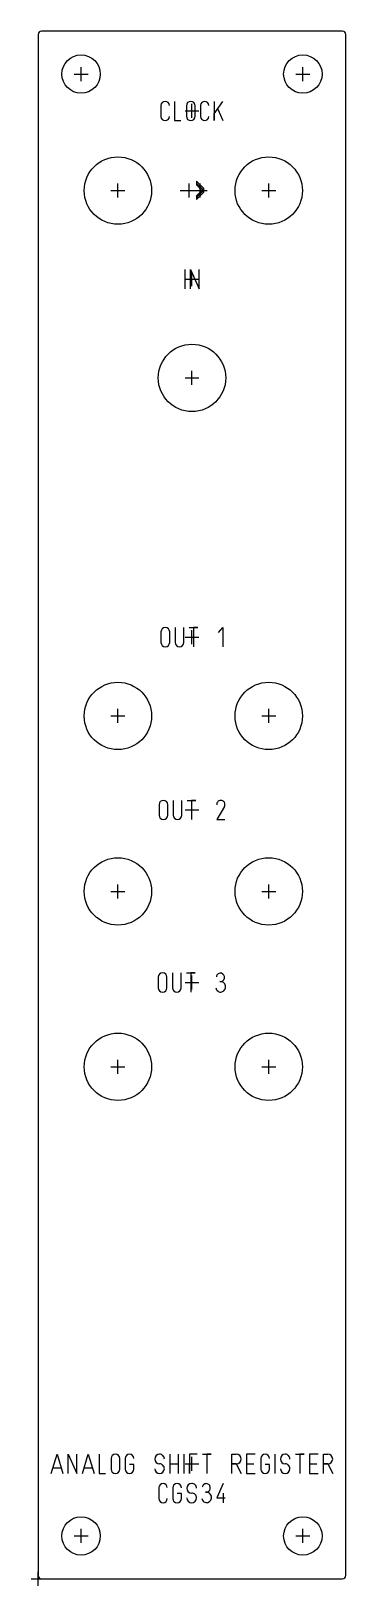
# Model space of a CAD drawing. Header units: inches. Extents: x -0.04 to 1.74, y -0.04 to 8.73.
import ezdxf

# ---------------------------------------------------------------- set-up
doc = ezdxf.new("R2010")
doc.units = ezdxf.units.IN
doc.header["$MEASUREMENT"] = 0
for name, color, linetype in [('Contour', 7, 'CONTINUOUS'), ('Engraving', 7, 'CONTINUOUS'), ('Reference_points', 1, 'CONTINUOUS')]:
    doc.layers.add(name, color=color, linetype=linetype)

msp = doc.modelspace()

# ---------------------------------------------------------------- linework, layer by layer
at = {"layer": 'Contour', "color": 7, "linetype": 'CONTINUOUS'}
for p, q in [((0, 8.715), (0, 0.02)), ((1.715, 8.735), (0.02, 8.735)), ((1.735, 0.02), (1.735, 8.715)), ((0.02, 0), (1.715, 0))]:
    msp.add_line(p, q, dxfattribs=at)
for centre, radius in [((0.24248, 8.49252), 0.10827), ((1.49248, 8.49252), 0.10827), ((0.45, 7.835), 0.19), ((1.3, 7.835), 0.19), ((0.86748, 6.77795), 0.19), ((0.45, 4.87), 0.19), ((1.3, 4.87), 0.19), ((0.45, 3.88), 0.19), ((1.3, 3.88), 0.19), ((0.45, 2.89), 0.19), ((1.3, 2.89), 0.19), ((0.24248, 0.24248), 0.10827), ((1.49248, 0.24248), 0.10827)]:
    msp.add_circle(centre, radius, dxfattribs=at)
for centre, start, end in [((0.02, 8.715), 90, 180), ((1.715, 8.715), 0, 90), ((0.02, 0.02), 180, 270), ((1.715, 0.02), -90, 0)]:
    msp.add_arc(centre, 0.02, start, end, dxfattribs=at)
at = {"layer": 'Engraving', "color": 255, "linetype": 'CONTINUOUS'}
for p, q in [((0.76972, 8.33846), (0.76972, 8.2298)), ((0.99339, 8.33846), (0.99339, 8.2298)), ((0.99339, 8.26783), (1.04228, 8.33846)), ((0.69276, 8.31492), (0.69276, 8.25335)), ((0.83583, 8.31402), (0.83583, 8.25425)), ((0.88472, 8.25425), (0.88472, 8.31402)), ((0.91551, 8.31492), (0.91551, 8.25335)), ((0.99339, 8.2298), (0.99339, 8.26783)), ((1.0124, 8.295), (1.04228, 8.2298)), ((0.76972, 8.2298), (0.80504, 8.2298)), ((0.80169, 7.83496), (0.90169, 7.83496)), ((0.93339, 7.84622), (0.89244, 7.88717)), ((0.89244, 7.88717), (0.89244, 7.86669)), ((0.89244, 7.86669), (0.92315, 7.83598)), ((0.92315, 7.83598), (0.89244, 7.80528)), ((0.89244, 7.7848), (0.93339, 7.82575)), ((0.89654, 7.87283), (0.92724, 7.84213)), ((0.92724, 7.82984), (0.89654, 7.79913)), ((0.92724, 7.84213), (0.92724, 7.82984)), ((0.93339, 7.82575), (0.93339, 7.84622)), ((0.89244, 7.80528), (0.89244, 7.7848)), ((0.89654, 7.79913), (0.89244, 7.7848)), ((0.82768, 7.38886), (0.82768, 7.2802)), ((0.85846, 7.2802), (0.85846, 7.38886)), ((0.85846, 7.38886), (0.90736, 7.2802)), ((0.90736, 7.2802), (0.90736, 7.38886)), ((0.77244, 5.36866), (0.77244, 5.28445)), ((0.82134, 5.28445), (0.82134, 5.36866)), ((0.85213, 5.36866), (0.90102, 5.36866)), ((0.90102, 5.36866), (0.87657, 5.36866)), ((0.87657, 5.36866), (0.87657, 5.26)), ((1.01783, 5.3415), (1.04228, 5.36866)), ((1.04228, 5.36866), (1.04228, 5.26)), ((0.69276, 5.34421), (0.69276, 5.28445)), ((0.74165, 5.28445), (0.74165, 5.34421)), ((0.76142, 4.39386), (0.76142, 4.30965)), ((0.81031, 4.30965), (0.81031, 4.39386)), ((0.8411, 4.39386), (0.89, 4.39386)), ((0.89, 4.39386), (0.86555, 4.39386)), ((0.86555, 4.39386), (0.86555, 4.2852)), ((0.68173, 4.36941), (0.68173, 4.30965)), ((0.73063, 4.30965), (0.73063, 4.36941)), ((1.05028, 4.35854), (1.00681, 4.2852)), ((1.00681, 4.2852), (1.05299, 4.2852)), ((0.67764, 3.3952), (0.67764, 3.33543)), ((0.72654, 3.33543), (0.72654, 3.3952)), ((0.75732, 3.41965), (0.75732, 3.33543)), ((0.80622, 3.33543), (0.80622, 3.41965)), ((0.83701, 3.41965), (0.88591, 3.41965)), ((0.88591, 3.41965), (0.86146, 3.41965)), ((0.86146, 3.41965), (0.86146, 3.31098)), ((0.07429, 0.595), (0.10689, 0.70366)), ((0.10689, 0.70366), (0.13949, 0.595)), ((0.17028, 0.595), (0.17028, 0.70366)), ((0.17028, 0.70366), (0.21917, 0.595)), ((0.21917, 0.595), (0.21917, 0.70366)), ((0.24996, 0.595), (0.28256, 0.70366)), ((0.28256, 0.70366), (0.31516, 0.595)), ((0.34504, 0.70366), (0.34504, 0.595)), ((0.74256, 0.70366), (0.74256, 0.595)), ((0.79146, 0.595), (0.79146, 0.70366)), ((0.82224, 0.70366), (0.82224, 0.595)), ((0.8965, 0.70366), (0.85303, 0.70366)), ((0.85303, 0.70366), (0.85303, 0.595)), ((0.92728, 0.70366), (0.97618, 0.70366)), ((0.97618, 0.70366), (0.95173, 0.70366)), ((0.95173, 0.70366), (0.95173, 0.595)), ((1.09299, 0.595), (1.09299, 0.70366)), ((1.09299, 0.70366), (1.11744, 0.70366)), ((1.22429, 0.70366), (1.17539, 0.70366)), ((1.17539, 0.70366), (1.17539, 0.595)), ((1.33476, 0.70366), (1.33476, 0.595)), ((1.45067, 0.70366), (1.49957, 0.70366)), ((1.49957, 0.70366), (1.47512, 0.70366)), ((1.47512, 0.70366), (1.47512, 0.595)), ((1.57925, 0.70366), (1.53035, 0.70366)), ((1.53035, 0.70366), (1.53035, 0.595)), ((1.60913, 0.595), (1.60913, 0.70366)), ((1.60913, 0.70366), (1.63358, 0.70366)), ((0.08516, 0.6276), (0.12862, 0.6276)), ((0.26083, 0.6276), (0.30429, 0.6276)), ((0.41114, 0.67921), (0.41114, 0.61945)), ((0.46004, 0.61945), (0.46004, 0.67921)), ((0.49083, 0.67921), (0.49083, 0.61945)), ((0.53972, 0.64661), (0.51528, 0.64661)), ((0.53972, 0.61945), (0.53972, 0.64661)), ((0.74256, 0.64933), (0.79146, 0.64933)), ((0.85303, 0.595), (0.85303, 0.64933)), ((0.85303, 0.64933), (0.8802, 0.64933)), ((1.11744, 0.64933), (1.09299, 0.64933)), ((1.09299, 0.64933), (1.11744, 0.64933)), ((1.11744, 0.64933), (1.14461, 0.595)), ((1.17539, 0.64933), (1.21614, 0.64933)), ((1.25508, 0.67921), (1.25508, 0.61945)), ((1.30398, 0.64661), (1.27953, 0.64661)), ((1.30398, 0.61945), (1.30398, 0.64661)), ((1.53035, 0.64933), (1.5711, 0.64933)), ((1.63358, 0.64933), (1.60913, 0.64933)), ((1.60913, 0.64933), (1.63358, 0.64933)), ((1.63358, 0.64933), (1.66075, 0.595)), ((0.34504, 0.595), (0.38035, 0.595)), ((1.04319, 0.53866), (1.00787, 0.45717)), ((1.17539, 0.595), (1.22429, 0.595)), ((1.53035, 0.595), (1.57925, 0.595)), ((0.68098, 0.51512), (0.68098, 0.45354)), ((0.75886, 0.51421), (0.75886, 0.45445)), ((0.80776, 0.48161), (0.78331, 0.48161)), ((0.80776, 0.45445), (0.80776, 0.48161)), ((1.00787, 0.45717), (1.05406, 0.45717)), ((1.04319, 0.48433), (1.04319, 0.43))]:
    msp.add_line(p, q, dxfattribs=at)
for centre, radius, start, end in [((0.7163, 8.31492), 0.02354, 0, 180), ((0.86028, 8.31402), 0.02445, 0, 180), ((0.93906, 8.31492), 0.02354, 0, 180), ((0.7163, 8.25335), 0.02354, 180, 360), ((0.86028, 8.25425), 0.02445, 180, 360), ((0.93906, 8.25335), 0.02354, 180, 360), ((0.7172, 5.34421), 0.02445, 0, 180), ((0.7172, 5.28445), 0.02445, 180, 360), ((0.79689, 5.28445), 0.02445, 180, 360), ((0.70618, 4.36941), 0.02445, 0, 180), ((1.02917, 4.37142), 0.02244, 91.60788, -174.86924), ((1.02969, 4.37024), 0.02366, 330.40873, 92.76714), ((0.70618, 4.30965), 0.02445, 180, 360), ((0.78587, 4.30965), 0.02445, 180, 360), ((0.70209, 3.3952), 0.02445, 0, 180), ((0.70209, 3.33543), 0.02445, 180, 360), ((0.78177, 3.33543), 0.02445, 180, 360), ((1.02878, 3.33791), 0.02618, 185.43625, -73.4987), ((1.02768, 3.39634), 0.02228, 434.83371, 175.95042), ((1.02705, 3.39465), 0.02406, 263.79452, 74.44078), ((1.02776, 3.34126), 0.02969, 286.56101, 96.39896), ((0.43559, 0.67921), 0.02445, 0, 180), ((0.51528, 0.67921), 0.02445, 0, 180), ((0.68461, 0.6765), 0.02717, 90, -90), ((0.68476, 0.67665), 0.02701, 359.66592, 90.33408), ((1.11744, 0.6765), 0.02717, 270, 90), ((1.27953, 0.67921), 0.02445, 0, 180), ((1.39272, 0.6765), 0.02717, 90, -90), ((1.39287, 0.67665), 0.02701, 359.66592, 90.33408), ((1.63358, 0.6765), 0.02717, 270, 90), ((0.43559, 0.61945), 0.02445, 180, 360), ((0.51528, 0.61945), 0.02445, 180, 360), ((0.68461, 0.62217), 0.02717, 180, 360), ((0.68476, 0.62232), 0.02701, -0.33408, 90.33408), ((1.27953, 0.61945), 0.02445, 180, 360), ((1.39272, 0.62217), 0.02717, 180, 360), ((1.39287, 0.62232), 0.02701, -0.33408, 90.33408), ((0.70453, 0.51512), 0.02354, 0, 180), ((0.78331, 0.51421), 0.02445, 0, 180), ((0.86571, 0.5115), 0.02717, 90, -90), ((0.86587, 0.51165), 0.02701, 359.66592, 90.33408), ((0.94772, 0.51535), 0.02228, 434.83371, 175.95042), ((0.94709, 0.51366), 0.02406, 263.79452, 74.44078), ((0.70453, 0.45354), 0.02354, 180, 360), ((0.78331, 0.45445), 0.02445, 180, 360), ((0.86571, 0.45717), 0.02717, 180, 360), ((0.86587, 0.45732), 0.02701, -0.33408, 90.33408), ((0.94882, 0.45693), 0.02618, 185.43625, -73.4987), ((0.9478, 0.46028), 0.02969, 286.56101, 96.39896)]:
    msp.add_arc(centre, radius, start, end, dxfattribs=at)
at = {"layer": 'Reference_points', "color": 1, "linetype": 'CONTINUOUS'}
for p, q in [((0.24248, 8.45315), (0.24248, 8.53189)), ((1.49248, 8.45315), (1.49248, 8.53189)), ((0.20311, 8.49252), (0.28185, 8.49252)), ((1.45311, 8.49252), (1.53185, 8.49252)), ((0.82815, 8.2848), (0.90689, 8.2848)), ((0.86752, 8.24543), (0.86752, 8.32417)), ((0.41063, 7.835), (0.48937, 7.835)), ((0.45, 7.79563), (0.45, 7.87437)), ((0.81232, 7.83496), (0.89106, 7.83496)), ((0.85169, 7.79559), (0.85169, 7.87433)), ((0.87354, 7.83614), (0.95228, 7.83614)), ((0.91291, 7.79677), (0.91291, 7.87551)), ((1.26063, 7.835), (1.33937, 7.835)), ((1.3, 7.79563), (1.3, 7.87437)), ((0.86752, 7.29583), (0.86752, 7.37457)), ((0.82815, 7.3352), (0.90689, 7.3352)), ((0.82811, 6.77795), (0.90685, 6.77795)), ((0.86748, 6.73858), (0.86748, 6.81732)), ((0.86752, 5.27563), (0.86752, 5.35437)), ((0.82815, 5.315), (0.90689, 5.315)), ((0.41063, 4.87), (0.48937, 4.87)), ((0.45, 4.83063), (0.45, 4.90937)), ((1.26063, 4.87), (1.33937, 4.87)), ((1.3, 4.83063), (1.3, 4.90937)), ((0.82815, 4.3402), (0.90689, 4.3402)), ((0.86752, 4.30083), (0.86752, 4.37957)), ((0.41063, 3.88), (0.48937, 3.88)), ((0.45, 3.84063), (0.45, 3.91937)), ((1.26063, 3.88), (1.33937, 3.88)), ((1.3, 3.84063), (1.3, 3.91937)), ((0.82815, 3.36598), (0.90689, 3.36598)), ((0.86752, 3.32661), (0.86752, 3.40535)), ((0.45, 2.85063), (0.45, 2.92937)), ((1.3, 2.85063), (1.3, 2.92937)), ((0.41063, 2.89), (0.48937, 2.89)), ((1.26063, 2.89), (1.33937, 2.89)), ((0.82815, 0.65), (0.90689, 0.65)), ((0.86752, 0.61063), (0.86752, 0.68937)), ((0.24248, 0.20311), (0.24248, 0.28185)), ((1.49248, 0.20311), (1.49248, 0.28185)), ((0.20311, 0.24248), (0.28185, 0.24248)), ((1.45311, 0.24248), (1.53185, 0.24248)), ((-0.03937, 0), (0.03937, 0)), ((0, -0.03937), (0, 0.03937))]:
    msp.add_line(p, q, dxfattribs=at)

doc.saveas('drawing.dxf')
